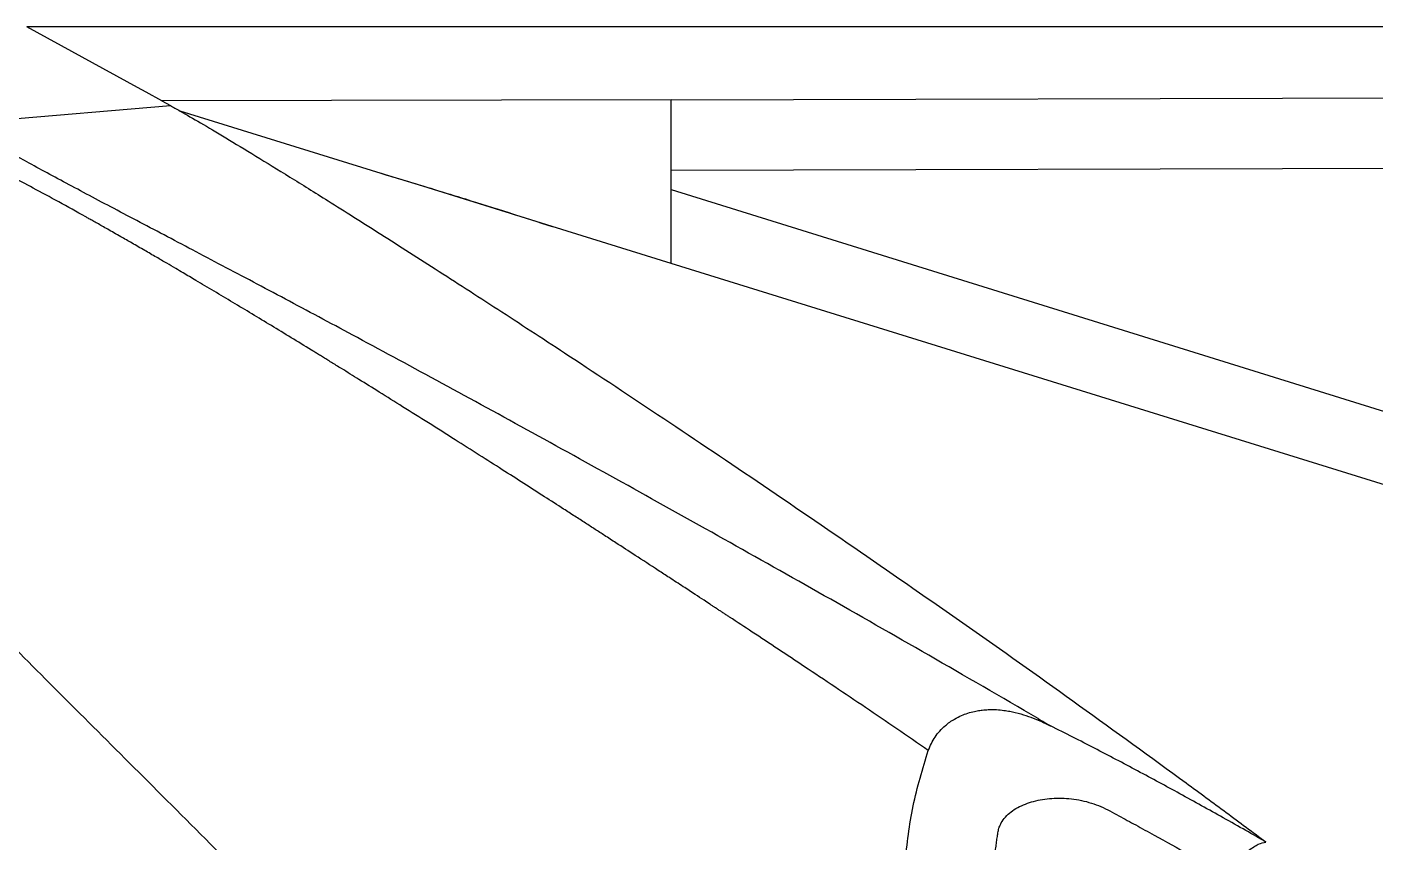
# Model space of a CAD drawing. Extents: x 943 to 1030, y 781 to 934.
# Drawn here: x 965.04 to 972.96, y 877.52 to 882.31 of the extents above; entities that cross this region are included whole.
import ezdxf

# ---------------------------------------------------------------- set-up
doc = ezdxf.new("R2010")
doc.units = 0
doc.header["$MEASUREMENT"] = 0
doc.layers.add('1', color=4, linetype='Continuous')

# ---------------------------------------------------------------- blocks, each defined once
blk = doc.blocks.new('AIRA')
at = {"layer": '1', "color": 3, "linetype": 'Continuous', "lineweight": 25}
for p, q in [((35.7548, 79.1405), (21.8632, 79.1405)), ((22.5121, 78.7845), (21.8632, 79.1405)), ((22.5628, 78.7567), (22.5121, 78.7845)), ((22.6556, 78.7057), (22.5628, 78.7567)), ((25.6481, 78.713), (31.8508, 78.7282)), ((21.4681, 78.5739), (22.7055, 78.6784)), ((25.6481, 78.713), (22.6556, 78.7057)), ((22.6556, 78.7057), (22.7055, 78.6784)), ((23.9437, 78.2799), (22.7628, 78.6464)), ((31.8678, 78.3127), (25.6481, 78.2975)), ((25.6481, 78.1847), (25.6481, 78.2975)), ((25.6481, 78.1847), (31.9676, 76.2179)), ((25.6481, 77.7511), (24.9493, 77.9679)), ((31.8387, 75.8292), (25.6481, 77.7511))]:
    blk.add_line(p, q, dxfattribs=at)
at = {"layer": '1', "color": 3, "linetype": 'Continuous', "lineweight": 25, "flags": 128}
blk.add_lwpolyline([(24.9493, 77.9679), (24.1879, 78.2042), (23.9437, 78.2799)], dxfattribs=at)
at = {"layer": '1', "color": 3, "linetype": 'Continuous', "lineweight": 25}
for points, knots in [([(22.7055, 78.6784), (22.7143, 78.6735), (22.7321, 78.6637), (22.7525, 78.6521), (22.7628, 78.6464)], [0, 0, 0, 0, 0.499927, 1, 1, 1, 1]), ([(22.7628, 78.6464), (22.8008, 78.6245), (22.877, 78.5808), (23.0278, 78.491), (23.2033, 78.3846), (23.4045, 78.2608), (23.648, 78.109), (23.939, 77.9254), (24.2812, 77.7067), (24.651, 77.4678), (25.0891, 77.1815), (25.6006, 76.8428), (26.1872, 76.4484), (26.7951, 76.0329), (27.4167, 75.6004), (28.0443, 75.156), (28.4642, 74.8502), (28.6731, 74.698)], [0, 0, 0, 0, 0.047769, 0.095709, 0.143892, 0.192374, 0.241191, 0.302712, 0.364794, 0.427414, 0.490518, 0.575271, 0.660509, 0.745942, 0.831242, 0.916054, 1, 1, 1, 1]), ([(25.6481, 78.2975), (25.6481, 78.3233), (25.6481, 78.3757), (25.6481, 78.4379), (25.6481, 78.4858), (25.6481, 78.5208), (25.6481, 78.5541), (25.6481, 78.5895), (25.6481, 78.6279), (25.6481, 78.6668), (25.6481, 78.7003), (25.6481, 78.7086), (25.6481, 78.713)], [0, 0, 0, 0, 0.118224, 0.240934, 0.304028, 0.368247, 0.433591, 0.500062, 0.594794, 0.709709, 0.844785, 1, 1, 1, 1]), ([(27.8035, 75.0763), (27.5875, 75.2018), (27.1553, 75.453), (26.5436, 75.8009), (25.9535, 76.1334), (25.3809, 76.4529), (24.8282, 76.7584), (24.2976, 77.0487), (23.8231, 77.3052), (23.4014, 77.5309), (23.0289, 77.7285), (22.6843, 77.9101), (22.3699, 78.0754), (22.0881, 78.2248), (21.8421, 78.3579), (21.6308, 78.4765), (21.5223, 78.5415), (21.4681, 78.5739)], [0, 0, 0, 0, 0.069997, 0.139997, 0.209998, 0.279999, 0.353332, 0.426666, 0.5, 0.562501, 0.625002, 0.687502, 0.750003, 0.812502, 0.875002, 0.937501, 1, 1, 1, 1]), ([(27.1585, 74.8888), (27.0348, 74.9736), (26.7876, 75.1433), (26.4443, 75.3727), (26.1802, 75.5477), (26.0294, 75.6471), (25.9738, 75.6837), (25.9565, 75.6951), (25.9392, 75.7064), (25.922, 75.7177), (25.906, 75.7282), (25.8903, 75.7385), (25.869, 75.7525), (25.8347, 75.775), (25.7824, 75.8093), (25.7145, 75.8538), (25.6424, 75.9009), (25.5481, 75.9625), (25.4432, 76.0309), (25.3382, 76.0991), (25.26, 76.1498), (25.2003, 76.1885), (25.1419, 76.2262), (25.0802, 76.266), (24.9998, 76.3179), (24.9, 76.3821), (24.7797, 76.4593), (24.652, 76.541), (24.5174, 76.6267), (24.3727, 76.7186), (24.2224, 76.8135), (24.0737, 76.9069), (23.938, 76.9918), (23.8186, 77.0661), (23.735, 77.118), (23.6812, 77.1512), (23.6523, 77.169), (23.6252, 77.1857), (23.5999, 77.2013), (23.5763, 77.2158), (23.5546, 77.2292), (23.5007, 77.2622), (23.4151, 77.3146), (23.2988, 77.3854), (23.1845, 77.4546), (23.0724, 77.522), (22.9625, 77.5877), (22.8655, 77.6453), (22.7907, 77.6894), (22.734, 77.7227), (22.6816, 77.7535), (22.6206, 77.789), (22.5524, 77.8286), (22.4826, 77.8689), (22.4227, 77.9033), (22.3753, 77.9303), (22.339, 77.951), (22.3062, 77.9695), (22.2769, 77.9861), (22.2511, 78.0006), (22.2285, 78.0133), (22.1068, 78.0815), (21.9525, 78.1661), (21.8097, 78.2421), (21.7593, 78.2685), (21.7455, 78.2757), (21.7318, 78.2829), (21.7182, 78.29), (21.7046, 78.297), (21.6911, 78.304), (21.6754, 78.3122), (21.6549, 78.3227), (21.6271, 78.337), (21.5993, 78.3512), (21.5735, 78.3642), (21.5515, 78.3753), (21.5278, 78.3872), (21.5026, 78.3998), (21.4758, 78.4131), (21.436, 78.4326), (21.3884, 78.4557), (21.338, 78.4798), (21.3013, 78.497), (21.2761, 78.5088), (21.2602, 78.5161), (21.2507, 78.5205), (21.2458, 78.5227), (21.2444, 78.5233), (21.2439, 78.5236)], [0, 0, 0, 0, 0.043902, 0.087805, 0.12644, 0.143441, 0.145667, 0.147893, 0.15012, 0.152346, 0.154572, 0.156319, 0.158422, 0.16288, 0.169694, 0.178863, 0.189579, 0.198199, 0.216425, 0.231709, 0.240825, 0.248441, 0.256316, 0.264977, 0.274124, 0.290004, 0.307161, 0.325595, 0.345306, 0.366294, 0.390185, 0.413525, 0.435049, 0.454103, 0.470686, 0.475714, 0.480462, 0.48493, 0.489117, 0.493025, 0.496652, 0.5, 0.52, 0.54, 0.560001, 0.580001, 0.600002, 0.620002, 0.633999, 0.642342, 0.652461, 0.664357, 0.678029, 0.692945, 0.706487, 0.714756, 0.722342, 0.729242, 0.735458, 0.74099, 0.745837, 0.749999, 0.820001, 0.850803, 0.854261, 0.857718, 0.861175, 0.864633, 0.86809, 0.871548, 0.875005, 0.880233, 0.887537, 0.896916, 0.902384, 0.908371, 0.914877, 0.921901, 0.929445, 0.937507, 0.956004, 0.971269, 0.9833, 0.990203, 0.995287, 0.998553, 0.999504, 1, 1, 1, 1]), ([(23.9439, 78.2805), (23.9881, 78.2671), (24.1519, 78.2174), (24.4042, 78.1412), (24.6949, 78.0491), (24.8643, 77.9951), (24.9493, 77.9679)], [0, 0, 0, 0, 0.132752, 0.491707, 0.744837, 1, 1, 1, 1]), ([(25.6481, 77.7511), (25.648, 77.7544), (25.648, 77.7612), (25.648, 77.7843), (25.648, 77.8091), (25.648, 77.8316), (25.648, 77.8579), (25.6481, 77.8928), (25.6479, 77.941), (25.6478, 77.988), (25.6478, 78.0241), (25.6478, 78.0435), (25.6479, 78.0649), (25.6479, 78.0817), (25.6479, 78.0966), (25.648, 78.112), (25.648, 78.1423), (25.6481, 78.1679), (25.6481, 78.1847)], [0, 0, 0, 0, 0.118592, 0.241787, 0.30337, 0.36707, 0.432732, 0.500165, 0.599557, 0.71984, 0.749151, 0.781083, 0.815555, 0.852469, 0.860657, 0.885272, 0.924357, 1, 1, 1, 1]), ([(19.4541, 77.8261), (19.4856, 77.7946), (19.5489, 77.7314), (19.6828, 77.5975), (19.846, 77.4342), (20.0418, 77.2385), (20.2688, 77.0114), (20.5273, 76.7529), (20.8168, 76.4634), (21.1371, 76.1431), (21.4874, 75.7928), (21.8667, 75.4135), (22.2741, 75.0061), (22.7086, 74.5717), (23.169, 74.1115), (23.6544, 73.6261), (24.1614, 73.1192), (24.5189, 72.7615), (24.6973, 72.5831)], [0, 0, 0, 0, 0.061083, 0.122572, 0.184434, 0.246622, 0.309083, 0.37177, 0.434634, 0.497627, 0.560698, 0.623793, 0.686861, 0.749849, 0.812706, 0.875381, 0.937829, 1, 1, 1, 1]), ([(27.1584, 74.889), (27.1702, 74.9159), (27.1938, 74.9699), (27.2427, 75.023), (27.2843, 75.0557), (27.3158, 75.0761), (27.3511, 75.0939), (27.3901, 75.1086), (27.4213, 75.117), (27.4499, 75.1227), (27.4767, 75.1267), (27.5069, 75.1291), (27.535, 75.1295), (27.5659, 75.1285), (27.5996, 75.1254), (27.647, 75.1178), (27.6997, 75.105), (27.7806, 75.0784), (27.8379, 75.0514), (27.8761, 75.0333)], [0, 0, 0, 0, 0.124705, 0.249895, 0.29504, 0.339815, 0.400036, 0.450084, 0.500129, 0.521634, 0.558408, 0.599177, 0.629832, 0.657026, 0.705275, 0.743378, 0.812915, 0.875399, 1, 1, 1, 1]), ([(27.8035, 75.0763), (27.8156, 75.0691), (27.8398, 75.0549), (27.864, 75.0405), (27.8761, 75.0334)], [0, 0, 0, 0, 0.4999999, 1, 1, 1, 1]), ([(29.1422, 74.3506), (29.1028, 74.3731), (29.019, 74.4209), (28.8932, 74.4922), (28.7638, 74.5644), (28.6385, 74.6334), (28.5133, 74.7016), (28.3883, 74.7687), (28.2615, 74.8359), (28.1347, 74.9019), (28.0065, 74.9678), (27.92, 75.0113), (27.8761, 75.0334)], [0, 0, 0, 0, 0.094892, 0.201393, 0.302862, 0.40432, 0.499998, 0.600316, 0.700213, 0.798919, 0.89782, 1, 1, 1, 1]), ([(27.0211, 74.2257), (27.0338, 74.3388), (27.0592, 74.5651), (27.1253, 74.781), (27.1583, 74.889)], [0, 0, 0, 0, 0.4999894, 1, 1, 1, 1]), ([(28.6731, 74.698), (28.7517, 74.6402), (28.9082, 74.5252), (29.0644, 74.4086), (29.1422, 74.3506)], [0, 0, 0, 0, 0.502188, 1, 1, 1, 1]), ([(27.5435, 74.2157), (27.5445, 74.2263), (27.5467, 74.2483), (27.5506, 74.2822), (27.5549, 74.3169), (27.5593, 74.3507), (27.5641, 74.3821), (27.5681, 74.4112), (27.5747, 74.4383), (27.588, 74.4676), (27.6101, 74.4987), (27.6541, 74.5389), (27.7258, 74.5771), (27.8276, 74.6039), (27.9216, 74.6104), (27.9992, 74.6052), (28.0582, 74.5957), (28.1162, 74.5807), (28.1917, 74.5529), (28.2757, 74.505), (28.3801, 74.4493), (28.5181, 74.3732), (28.6919, 74.277), (28.8286, 74.1993), (28.8969, 74.1604)], [0, 0, 0, 0, 0.0236, 0.049088, 0.075846, 0.10126, 0.125083, 0.146544, 0.166678, 0.187601, 0.218415, 0.250079, 0.312447, 0.374856, 0.437262, 0.468817, 0.499763, 0.531449, 0.562252, 0.624753, 0.684406, 0.749836, 0.874918, 1, 1, 1, 1]), ([(28.8969, 74.1604), (28.9224, 74.1885), (28.9739, 74.2451), (29.0411, 74.3036), (29.0994, 74.3424), (29.128, 74.3479), (29.1422, 74.3506)], [0, 0, 0, 0, 0.248277, 0.5, 0.751723, 1, 1, 1, 1])]:
    blk.add_open_spline(points, degree=3, knots=knots, dxfattribs=at)

msp = doc.modelspace()

# ---------------------------------------------------------------- block references
at = {"layer": '1'}
msp.add_blockref('AIRA', (943.1775, 803.1658), dxfattribs=at)

doc.saveas('drawing.dxf')
